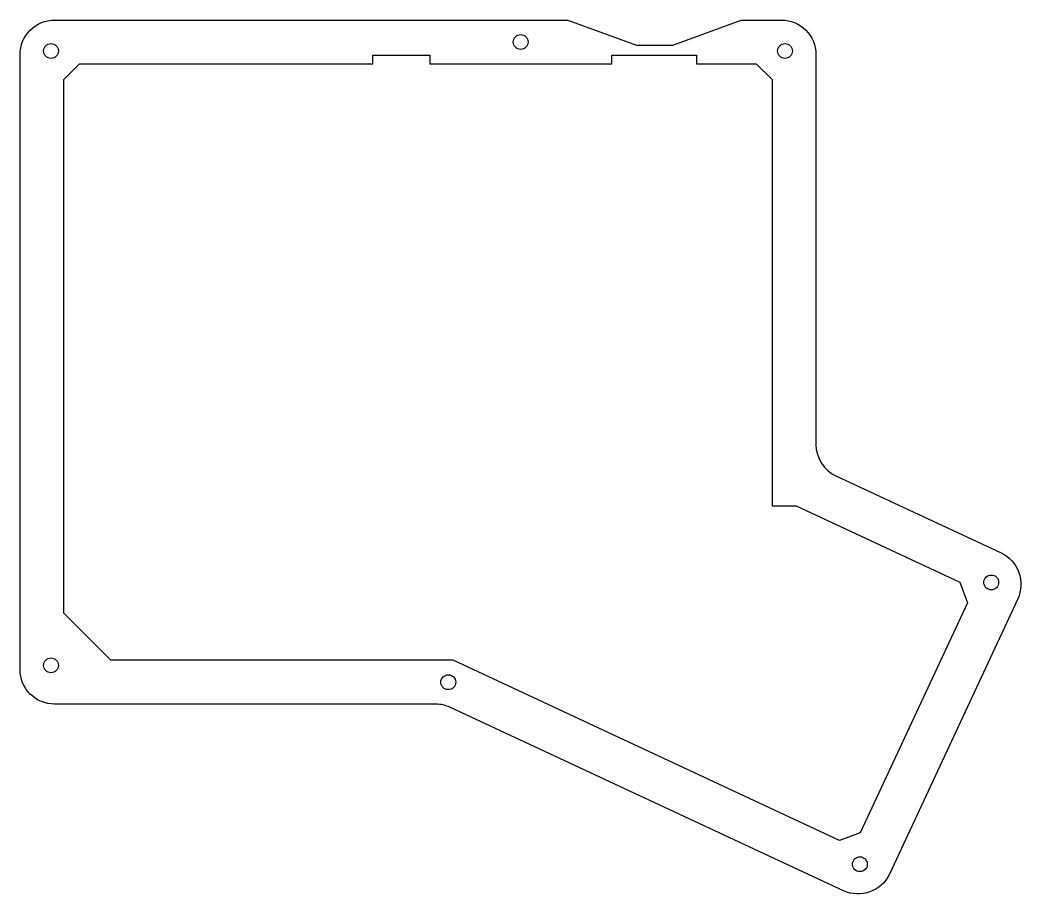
# Model space of a CAD drawing. Header units: millimetres. Extents: x 20 to 223, y 7 to 184.
import ezdxf

# ---------------------------------------------------------------- set-up
doc = ezdxf.new("R2010")
doc.units = ezdxf.units.MM
doc.header["$MEASUREMENT"] = 0
doc.layers.get('0').update_dxf_attribs({"color": 255, "lineweight": 25})

msp = doc.modelspace()

# ---------------------------------------------------------------- linework, layer by layer
msp.add_lwpolyline([(181.09, 97.81, 0.291482), (185.13, 91.47), (218.54, 75.89, -0.414222), (221.92, 66.58), (195.96, 10.9, -0.414191), (186.66, 7.52), (107.09, 44.61, 0.109498), (104.13, 45.27), (27, 45.27, -0.414214), (20, 52.27), (20, 176.7, -0.414214), (27, 183.7), (130.87, 183.7), (144.75, 178.58), (152.09, 178.58), (165.97, 183.7), (174.09, 183.7, -0.414214), (181.09, 176.7)], format="xyb", close=True)
msp.add_lwpolyline([(102.91, 176.59), (102.91, 174.81), (139.76, 174.81), (139.76, 176.59), (156.93, 176.59), (156.93, 174.81), (169, 174.81), (172.2, 171.63), (172.2, 85.4), (177.1, 85.4), (210.19, 69.97), (211.73, 65.75), (190.04, 19.25), (185.82, 17.71), (107.66, 54.16), (38.41, 54.16), (28.89, 63.68), (28.89, 171.63), (32.06, 174.81), (91.4, 174.81), (91.4, 176.59)], close=True)
at = {"color": 1}
for centre in [(121.33, 179.25), (26.26, 177.43), (174.82, 177.43), (216.56, 69.9), (26.26, 53.12), (106.67, 49.71), (189.97, 12.88)]:
    msp.add_circle(centre, 1.5, dxfattribs=at)

doc.saveas('drawing.dxf')
